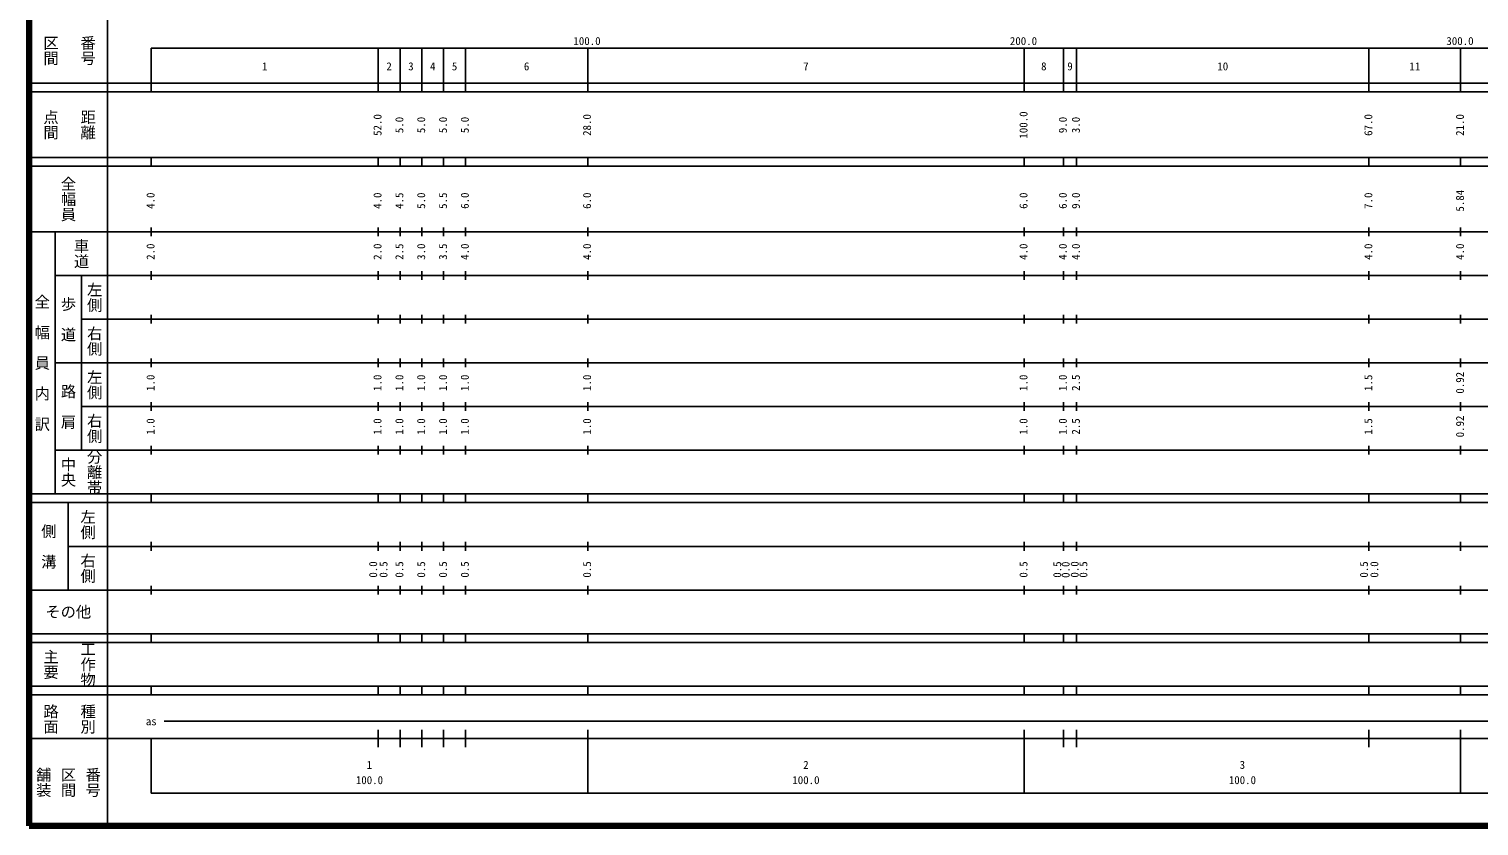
# Model space of a CAD drawing. Units: millimetres on the paper, enlarged 1000 times. Extents: x 40000 to 680000, y 20000 to 380000.
# Drawn here: x 40000 to 372204, y 20000 to 202409 of the extents above; entities that cross this region are included whole.
import ezdxf
from ezdxf.enums import TextEntityAlignment as Align

# ---------------------------------------------------------------- set-up
doc = ezdxf.new("R2010")
doc.units = ezdxf.units.MM
doc.header["$LTSCALE"] = 1000
doc.layers.add('M-TTL', color=2, linetype='Continuous', lineweight=140)
doc.layers.add('M-TTL-BAND', color=7, linetype='Continuous', lineweight=25)
doc.styles.add('@ＭＳ ゴシック', font='')
doc.styles.add('ＭＳ ゴシック', font='')
doc.styles.get('@ＭＳ ゴシック').set_extended_font_data('@MS Gothic')
doc.styles.get('ＭＳ ゴシック').set_extended_font_data('MS Gothic')

msp = doc.modelspace()

# ---------------------------------------------------------------- linework, layer by layer
at = {"layer": 'M-TTL'}
for p, q in [((40000, 380000), (40000, 20000)), ((40000, 20000), (680000, 20000))]:
    msp.add_line(p, q, dxfattribs=at)
at = {"layer": 'M-TTL-BAND'}
for p, q in [((58000, 370000), (58000, 20000)), ((68000, 198000), (579000, 198000)), ((68000, 198000), (68000, 188000)), ((120000, 188000), (120000, 198000)), ((125000, 188000), (125000, 198000)), ((130000, 188000), (130000, 198000)), ((135000, 188000), (135000, 198000)), ((140000, 188000), (140000, 198000)), ((168000, 188000), (168000, 198000)), ((268000, 188000), (268000, 198000)), ((277000, 188000), (277000, 198000)), ((280000, 188000), (280000, 198000)), ((347000, 188000), (347000, 198000)), ((368000, 188000), (368000, 198000)), ((40000, 190000), (579000, 190000)), ((40000, 188000), (579000, 188000)), ((40000, 173000), (579000, 173000)), ((68000, 171000), (68000, 173000)), ((120000, 171000), (120000, 173000)), ((125000, 171000), (125000, 173000)), ((130000, 171000), (130000, 173000)), ((135000, 171000), (135000, 173000)), ((140000, 171000), (140000, 173000)), ((168000, 171000), (168000, 173000)), ((268000, 171000), (268000, 173000)), ((277000, 171000), (277000, 173000)), ((280000, 171000), (280000, 173000)), ((347000, 171000), (347000, 173000)), ((368000, 171000), (368000, 173000)), ((40000, 171000), (579000, 171000)), ((68000, 155000), (68000, 157000)), ((120000, 155000), (120000, 157000)), ((125000, 155000), (125000, 157000)), ((130000, 155000), (130000, 157000)), ((135000, 155000), (135000, 157000)), ((140000, 155000), (140000, 157000)), ((168000, 155000), (168000, 157000)), ((268000, 155000), (268000, 157000)), ((277000, 155000), (277000, 157000)), ((280000, 155000), (280000, 157000)), ((347000, 155000), (347000, 157000)), ((368000, 155000), (368000, 157000)), ((40000, 156000), (579000, 156000)), ((46000, 96000), (46000, 156000)), ((68000, 145000), (68000, 147000)), ((120000, 145000), (120000, 147000)), ((125000, 145000), (125000, 147000)), ((130000, 145000), (130000, 147000)), ((135000, 145000), (135000, 147000)), ((140000, 145000), (140000, 147000)), ((168000, 145000), (168000, 147000)), ((268000, 145000), (268000, 147000)), ((277000, 145000), (277000, 147000)), ((280000, 145000), (280000, 147000)), ((347000, 145000), (347000, 147000)), ((368000, 145000), (368000, 147000)), ((46000, 146000), (579000, 146000)), ((52000, 146000), (52000, 106000)), ((68000, 135000), (68000, 137000)), ((120000, 135000), (120000, 137000)), ((125000, 135000), (125000, 137000)), ((130000, 135000), (130000, 137000)), ((135000, 135000), (135000, 137000)), ((140000, 135000), (140000, 137000)), ((168000, 135000), (168000, 137000)), ((268000, 135000), (268000, 137000)), ((277000, 135000), (277000, 137000)), ((280000, 135000), (280000, 137000)), ((347000, 135000), (347000, 137000)), ((368000, 135000), (368000, 137000)), ((52000, 136000), (579000, 136000)), ((68000, 125000), (68000, 127000)), ((120000, 125000), (120000, 127000)), ((125000, 125000), (125000, 127000)), ((130000, 125000), (130000, 127000)), ((135000, 125000), (135000, 127000)), ((140000, 125000), (140000, 127000)), ((168000, 125000), (168000, 127000)), ((268000, 125000), (268000, 127000)), ((277000, 125000), (277000, 127000)), ((280000, 125000), (280000, 127000)), ((347000, 125000), (347000, 127000)), ((368000, 125000), (368000, 127000)), ((46000, 126000), (579000, 126000)), ((68000, 115000), (68000, 117000)), ((120000, 115000), (120000, 117000)), ((125000, 115000), (125000, 117000)), ((130000, 115000), (130000, 117000)), ((135000, 115000), (135000, 117000)), ((140000, 115000), (140000, 117000)), ((168000, 115000), (168000, 117000)), ((268000, 115000), (268000, 117000)), ((277000, 115000), (277000, 117000)), ((280000, 115000), (280000, 117000)), ((347000, 115000), (347000, 117000)), ((368000, 115000), (368000, 117000)), ((52000, 116000), (579000, 116000)), ((68000, 105000), (68000, 107000)), ((120000, 105000), (120000, 107000)), ((125000, 105000), (125000, 107000)), ((130000, 105000), (130000, 107000)), ((135000, 105000), (135000, 107000)), ((140000, 105000), (140000, 107000)), ((168000, 105000), (168000, 107000)), ((268000, 105000), (268000, 107000)), ((277000, 105000), (277000, 107000)), ((280000, 105000), (280000, 107000)), ((347000, 105000), (347000, 107000)), ((368000, 105000), (368000, 107000)), ((46000, 106000), (579000, 106000)), ((40000, 96000), (579000, 96000)), ((40000, 94000), (579000, 94000)), ((49000, 94000), (49000, 74000)), ((68000, 94000), (68000, 96000)), ((120000, 94000), (120000, 96000)), ((125000, 94000), (125000, 96000)), ((130000, 94000), (130000, 96000)), ((135000, 94000), (135000, 96000)), ((140000, 94000), (140000, 96000)), ((168000, 94000), (168000, 96000)), ((268000, 94000), (268000, 96000)), ((277000, 94000), (277000, 96000)), ((280000, 94000), (280000, 96000)), ((347000, 94000), (347000, 96000)), ((368000, 94000), (368000, 96000)), ((49000, 84000), (579000, 84000)), ((68000, 83000), (68000, 85000)), ((120000, 83000), (120000, 85000)), ((125000, 83000), (125000, 85000)), ((130000, 83000), (130000, 85000)), ((135000, 83000), (135000, 85000)), ((140000, 83000), (140000, 85000)), ((168000, 83000), (168000, 85000)), ((268000, 83000), (268000, 85000)), ((277000, 83000), (277000, 85000)), ((280000, 83000), (280000, 85000)), ((347000, 83000), (347000, 85000)), ((368000, 83000), (368000, 85000)), ((40000, 74000), (579000, 74000)), ((68000, 73000), (68000, 75000)), ((120000, 73000), (120000, 75000)), ((125000, 73000), (125000, 75000)), ((130000, 73000), (130000, 75000)), ((135000, 73000), (135000, 75000)), ((140000, 73000), (140000, 75000)), ((168000, 73000), (168000, 75000)), ((268000, 73000), (268000, 75000)), ((277000, 73000), (277000, 75000)), ((280000, 73000), (280000, 75000)), ((347000, 73000), (347000, 75000)), ((368000, 73000), (368000, 75000)), ((40000, 64000), (579000, 64000)), ((68000, 62000), (68000, 64000)), ((120000, 62000), (120000, 64000)), ((125000, 62000), (125000, 64000)), ((130000, 62000), (130000, 64000)), ((135000, 62000), (135000, 64000)), ((140000, 62000), (140000, 64000)), ((168000, 62000), (168000, 64000)), ((268000, 62000), (268000, 64000)), ((277000, 62000), (277000, 64000)), ((280000, 62000), (280000, 64000)), ((347000, 62000), (347000, 64000)), ((368000, 62000), (368000, 64000)), ((40000, 62000), (579000, 62000)), ((40000, 52000), (579000, 52000)), ((40000, 50000), (579000, 50000)), ((68000, 50000), (68000, 52000)), ((120000, 50000), (120000, 52000)), ((125000, 50000), (125000, 52000)), ((130000, 50000), (130000, 52000)), ((135000, 50000), (135000, 52000)), ((140000, 50000), (140000, 52000)), ((168000, 50000), (168000, 52000)), ((268000, 50000), (268000, 52000)), ((277000, 50000), (277000, 52000)), ((280000, 50000), (280000, 52000)), ((347000, 50000), (347000, 52000)), ((368000, 50000), (368000, 52000)), ((71000, 44000), (565000, 44000)), ((40000, 40000), (579000, 40000)), ((68000, 40000), (68000, 27500)), ((120000, 38000), (120000, 42000)), ((125000, 38000), (125000, 42000)), ((130000, 38000), (130000, 42000)), ((135000, 38000), (135000, 42000)), ((140000, 38000), (140000, 42000)), ((168000, 27500), (168000, 42000)), ((268000, 27500), (268000, 42000)), ((277000, 38000), (277000, 42000)), ((280000, 38000), (280000, 42000)), ((347000, 38000), (347000, 42000)), ((368000, 27500), (368000, 42000)), ((68000, 27500), (579000, 27500))]:
    msp.add_line(p, q, dxfattribs=at)

# ---------------------------------------------------------------- texts
at = {"layer": 'M-TTL-BAND', "style": '@ＭＳ ゴシック'}
for s, p in [('区間', (45000, 197500)), ('番号', (53500, 197500)), ('点間', (45000, 180500)), ('距離', (53500, 180500)), ('全幅員', (49000, 163500)), ('車道', (52000, 151000)), ('左側', (55000, 141000)), ('全\u3000幅\u3000員\u3000内\u3000訳', (43000, 126000)), ('歩\u3000道', (49000, 136000)), ('右側', (55000, 131000)), ('左側', (55000, 121000)), ('路\u3000肩', (49000, 116000)), ('右側', (55000, 111000)), ('中央', (49000, 101000)), ('分離帯', (55000, 101000)), ('左側', (53500, 89000)), ('側\u3000溝', (44500, 84000)), ('右側', (53500, 79000)), ('主要', (45000, 57000)), ('工作物', (53500, 57000)), ('路面', (45000, 44500)), ('種別', (53500, 44500)), ('舗装', (43333, 30000)), ('番号', (54667, 30000)), ('区間', (49000, 30000))]:
    msp.add_text(s, height=2566, rotation=270, dxfattribs=at).set_placement(p, align=Align.MIDDLE_CENTER)
at = {"layer": 'M-TTL-BAND', "style": 'ＭＳ ゴシック'}
for s, p in [('100.0', (167844, 198195)), ('200.0', (267844, 198195)), ('300.0', (367844, 198195)), ('1', (94000, 192405)), ('2', (122500, 192405)), ('3', (127500, 192405)), ('4', (132500, 192405)), ('5', (137500, 192405)), ('6', (154000, 192405)), ('7', (218000, 192405)), ('8', (272500, 192405)), ('9', (278500, 192405)), ('10', (313500, 192405)), ('11', (357500, 192405)), ('as', (68000, 42500)), ('1', (118000, 32523)), ('2', (218000, 32523)), ('3', (318000, 32523)), ('100.0', (118000, 29033)), ('100.0', (218000, 29033)), ('100.0', (318000, 29033))]:
    msp.add_text(s, height=1833, dxfattribs=at).set_placement(p, align=Align.BOTTOM_CENTER)
for s, p in [('52.0', (121309, 180442)), ('28.0', (169309, 180442)), ('100.0', (269309, 180442)), ('67.0', (348309, 180442)), ('21.0', (369309, 180442)), ('5.0', (126309, 180442)), ('5.0', (131309, 180442)), ('5.0', (136309, 180442)), ('5.0', (141309, 180442)), ('9.0', (278309, 180442)), ('3.0', (281309, 180442)), ('4.0', (69309, 163116)), ('4.0', (121309, 163116)), ('4.5', (126309, 163116)), ('5.0', (131309, 163116)), ('5.5', (136309, 163116)), ('6.0', (141309, 163116)), ('6.0', (169309, 163116)), ('6.0', (269309, 163116)), ('6.0', (278309, 163116)), ('9.0', (281309, 163116)), ('7.0', (348309, 163116)), ('5.84', (369309, 163116)), ('2.0', (69309, 151442)), ('2.0', (121309, 151442)), ('2.5', (126309, 151442)), ('3.0', (131309, 151442)), ('3.5', (136309, 151442)), ('4.0', (141309, 151442)), ('4.0', (169309, 151442)), ('4.0', (269309, 151442)), ('4.0', (278309, 151442)), ('4.0', (281309, 151442)), ('4.0', (348309, 151442)), ('4.0', (369309, 151442)), ('1.0', (69309, 121442)), ('1.0', (121309, 121442)), ('1.0', (126309, 121442)), ('1.0', (131309, 121442)), ('1.0', (136309, 121442)), ('1.0', (141309, 121442)), ('1.0', (169309, 121442)), ('1.0', (269309, 121442)), ('1.0', (278309, 121442)), ('2.5', (281309, 121442)), ('1.5', (348309, 121442)), ('0.92', (369309, 121442)), ('1.0', (69309, 111442)), ('1.0', (121309, 111442)), ('1.0', (126309, 111442)), ('1.0', (131309, 111442)), ('1.0', (136309, 111442)), ('1.0', (141309, 111442)), ('1.0', (169309, 111442)), ('1.0', (269309, 111442)), ('1.0', (278309, 111442)), ('2.5', (281309, 111442)), ('1.5', (348309, 111442)), ('0.92', (369309, 111442)), ('0.0', (120309, 78706)), ('0.5', (122679, 78706)), ('0.5', (126309, 78706)), ('0.5', (131309, 78706)), ('0.5', (136309, 78706)), ('0.5', (141309, 78706)), ('0.5', (169309, 78706)), ('0.5', (269309, 78706)), ('0.5', (277040, 78690)), ('0.0', (278951, 78651)), ('0.0', (281030, 78722)), ('0.5', (283020, 78706)), ('0.5', (347309, 78706)), ('0.0', (349679, 78706))]:
    msp.add_text(s, height=1833, rotation=90, dxfattribs=at).set_placement(p, align=Align.BOTTOM_CENTER)
msp.add_text('その他', height=2566, dxfattribs=at).set_placement((49000, 69000), align=Align.MIDDLE_CENTER)

doc.saveas('drawing.dxf')
